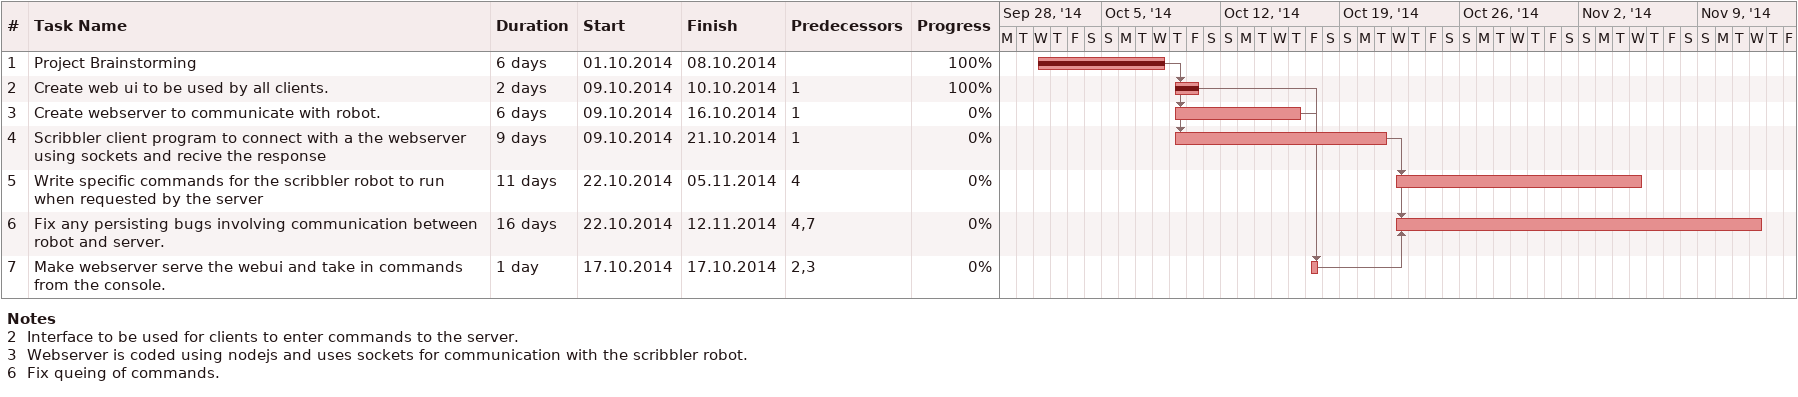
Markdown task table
| ID | Task | Duration | Start | Finish | Predecessors | % complete |
|---|---|---|---|---|---|---|
| 1 | Project Brainstorming | 6d | 2014-10-01 | 2014-10-08 |  | 100 |
| 2 | Create web ui to be used by all clients. | 2d | 2014-10-09 | 2014-10-10 | 1 | 100 |
| 3 | Create webserver to communicate with robot. | 6d | 2014-10-09 | 2014-10-16 | 1 | 0 |
| 4 | Scribbler client program to connect with a the webserver using sockets and recive the response | 9d | 2014-10-09 | 2014-10-21 | 1 | 0 |
| 5 | Write specific commands for the scribbler robot to run when requested by the server | 11d | 2014-10-22 | 2014-11-05 | 4 | 0 |
| 6 | Fix any persisting bugs involving communication between robot and server. | 16d | 2014-10-22 | 2014-11-12 | 4, 7 | 0 |
| 7 | Make webserver serve the webui and take in commands from the console. | 1d | 2014-10-17 | 2014-10-17 | 2, 3 | 0 |

Notes
- 2: Interface to be used for clients to enter commands to the server.
- 3: Webserver is coded using nodejs and uses sockets for communication with the scribbler robot.
- 6: Fix queing of commands.
